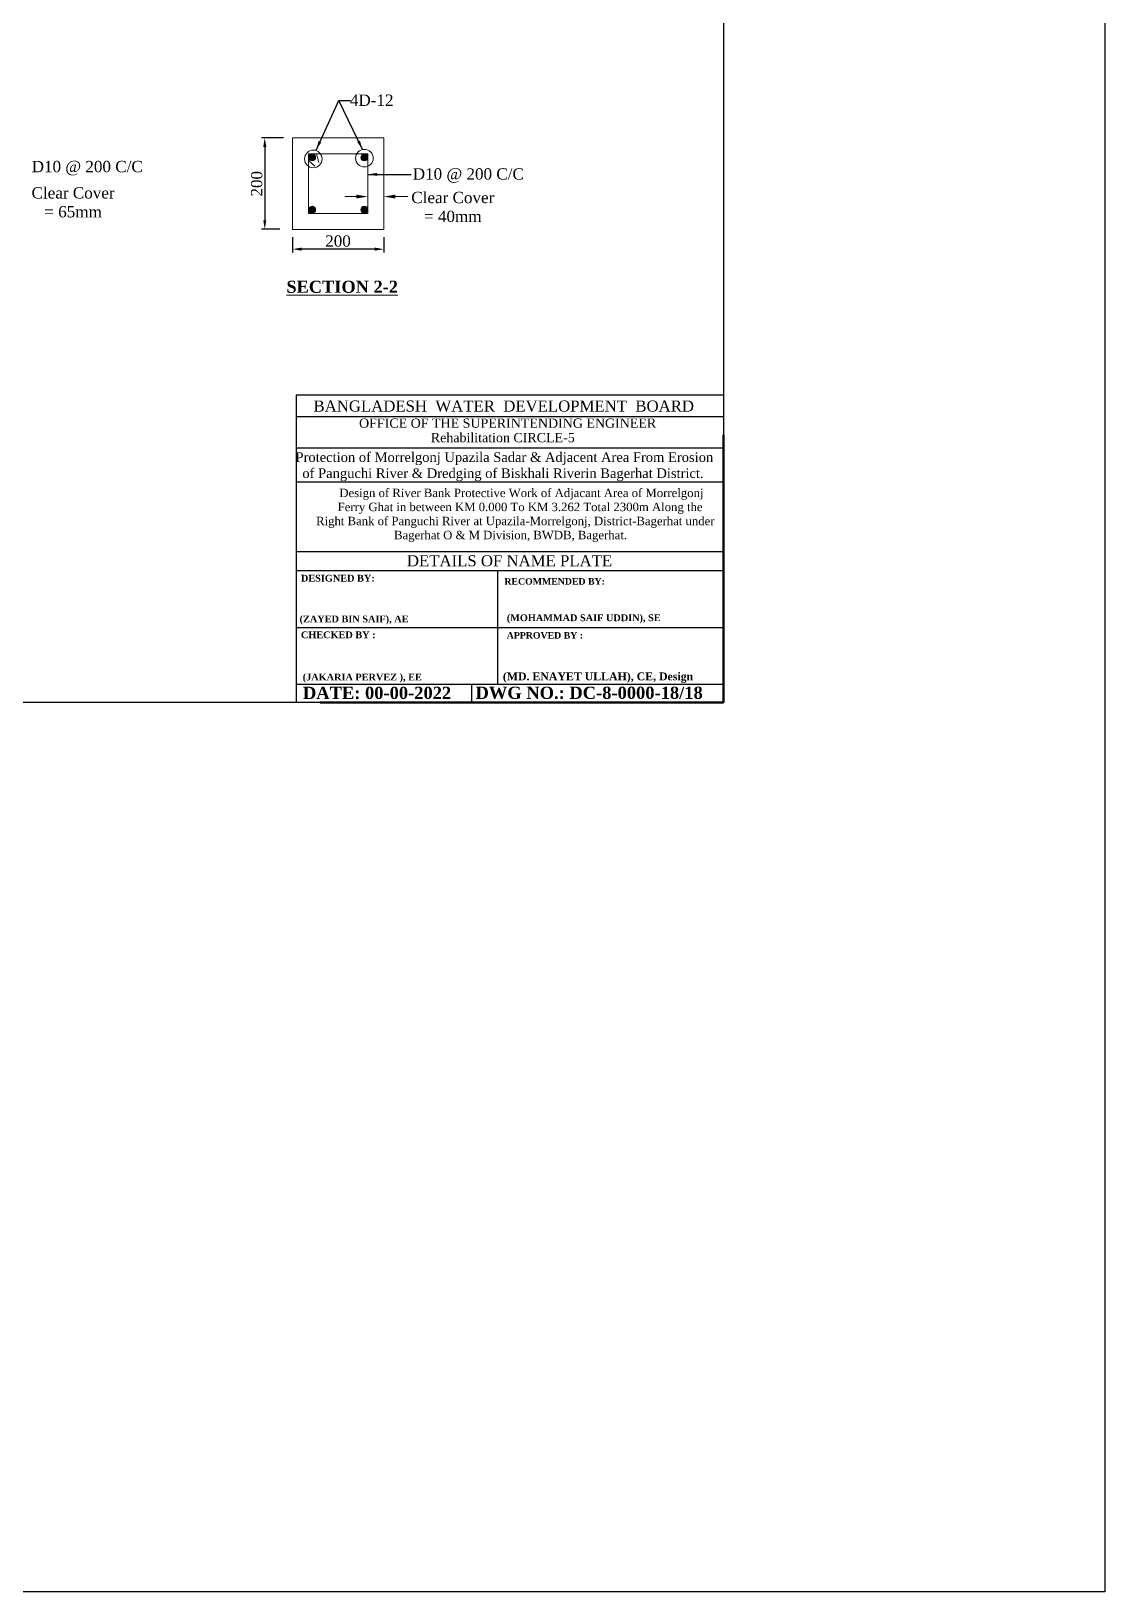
# Model space of a CAD drawing. Header units: metres. Extents: x -2434 to 11656, y -15288 to 8109.
# Drawn here: x 3503.6 to 3621.1, y -14191.8 to -14021.2 of the extents above; entities that cross this region are included whole.
import ezdxf
from ezdxf.enums import TextEntityAlignment as Align

# ---------------------------------------------------------------- set-up
doc = ezdxf.new("R2010")
doc.units = ezdxf.units.M
doc.layers.add('Blocks', color=11, linetype='Continuous', lineweight=9)
doc.layers.add('LINE', color=7, linetype='Continuous')
doc.styles.add('Kazi_T_H', font='timesbd.ttf')
doc.styles.get("Standard").update_dxf_attribs({"font": 'times.ttf'})
doc.dimstyles.get("Standard").update_dxf_attribs({"dimtxt": 0.5, "dimasz": 0.4075, "dimexe": 0.364, "dimexo": 0.219, "dimgap": 0.09, "dimtad": 0, "dimdec": 0, "dimlfac": 1000, "dimzin": 0, "dimdsep": 46, "dimtxsty": 'Standard', "dimcen": 0.09, "dimadec": 0, "dimazin": 0, "dimtfac": 1, "dimtdec": 0, "dimtofl": 0, "dimtmove": 0, "dimatfit": 3, "dimfxl": 1, "dimtolj": 1, "dimtzin": 0, "dimarcsym": 0})

# ---------------------------------------------------------------- blocks, each defined once
blk = doc.blocks.new('*D1470')
at = {"layer": 'Blocks', "color": 0, "linetype": 'ByBlock', "lineweight": -2, "ltscale": 0.5}
for p, q in [((3532.22, -14043.7), (3532.22, -14045.39)), ((3542.22, -14043.7), (3542.22, -14045.39)), ((3541.22, -14045.03), (3533.22, -14045.03))]:
    blk.add_line(p, q, dxfattribs=at)
at = {"layer": 'Blocks', "color": 0, "linetype": 'ByBlock', "lineweight": -3, "ltscale": 0.5}
for points in [[(3533.22, -14044.86), (3533.22, -14045.19), (3532.22, -14045.03)], [(3541.22, -14044.86), (3541.22, -14045.19), (3542.22, -14045.03)]]:
    blk.add_solid(points, dxfattribs=at)
at = {"layer": 'Defpoints', "color": 0, "linetype": 'ByBlock', "lineweight": -3, "ltscale": 0.5}
for p in [(3532.22, -14043.48), (3542.22, -14043.48), (3532.22, -14045.03)]:
    blk.add_point(p, dxfattribs=at)
at = {"layer": 'Blocks', "color": 0, "linetype": 'ByBlock', "lineweight": 13, "ltscale": 0.5, "insert": (3537.2, -14044.15), "char_height": 1.23, "attachment_point": 5}
blk.add_mtext('\\A1;{\\fTimes New Roman|b0|i0|c0|p18;200}', dxfattribs=at)
blk = doc.blocks.new('*D1471')
at = {"layer": 'Blocks', "color": 0, "linetype": 'ByBlock', "lineweight": -2, "ltscale": 0.5}
for p, q in [((3531.23, -14032.86), (3528.82, -14032.86)), ((3529.19, -14033.86), (3529.19, -14041.86)), ((3530.82, -14042.86), (3528.82, -14042.86))]:
    blk.add_line(p, q, dxfattribs=at)
at = {"layer": 'Blocks', "color": 0, "linetype": 'ByBlock', "lineweight": -3, "ltscale": 0.5}
for points in [[(3529.02, -14033.86), (3529.36, -14033.86), (3529.19, -14032.86)], [(3529.02, -14041.86), (3529.36, -14041.86), (3529.19, -14042.86)]]:
    blk.add_solid(points, dxfattribs=at)
at = {"layer": 'Defpoints', "color": 0, "linetype": 'ByBlock', "lineweight": -3, "ltscale": 0.5}
for p in [(3531.45, -14032.86), (3529.19, -14042.86), (3531.04, -14042.86)]:
    blk.add_point(p, dxfattribs=at)
at = {"layer": 'Blocks', "color": 0, "linetype": 'ByBlock', "lineweight": 13, "ltscale": 0.5, "insert": (3528.31, -14037.88), "char_height": 1.23, "attachment_point": 5, "rotation": 90}
blk.add_mtext('\\A1;{\\fTimes New Roman|b0|i0|c0|p18;200}', dxfattribs=at)
blk = doc.blocks.new('*D1508')
at = {"layer": 'Blocks', "color": 0, "linetype": 'ByBlock', "lineweight": -2, "ltscale": 0.5}
for p, q in [((3532.22, -14043.7), (3532.22, -14045.39)), ((3542.22, -14043.7), (3542.22, -14045.39)), ((3541.22, -14045.03), (3533.22, -14045.03))]:
    blk.add_line(p, q, dxfattribs=at)
at = {"layer": 'Blocks', "color": 0, "linetype": 'ByBlock', "lineweight": -3, "ltscale": 0.5}
for points in [[(3533.22, -14044.86), (3533.22, -14045.19), (3532.22, -14045.03)], [(3541.22, -14044.86), (3541.22, -14045.19), (3542.22, -14045.03)]]:
    blk.add_solid(points, dxfattribs=at)
at = {"layer": 'Defpoints', "color": 0, "linetype": 'ByBlock', "lineweight": -3, "ltscale": 0.5}
for p in [(3532.22, -14043.48), (3542.22, -14043.48), (3532.22, -14045.03)]:
    blk.add_point(p, dxfattribs=at)
at = {"layer": 'Blocks', "color": 0, "linetype": 'ByBlock', "lineweight": 13, "ltscale": 0.5, "insert": (3537.2, -14044.15), "char_height": 1.23, "attachment_point": 5}
blk.add_mtext('\\A1;{\\fTimes New Roman|b0|i0|c0|p18;200}', dxfattribs=at)
blk = doc.blocks.new('*D1509')
at = {"layer": 'Blocks', "color": 0, "linetype": 'ByBlock', "lineweight": -2, "ltscale": 0.5}
for p, q in [((3531.23, -14032.86), (3528.82, -14032.86)), ((3529.19, -14033.86), (3529.19, -14041.86)), ((3530.82, -14042.86), (3528.82, -14042.86))]:
    blk.add_line(p, q, dxfattribs=at)
at = {"layer": 'Blocks', "color": 0, "linetype": 'ByBlock', "lineweight": -3, "ltscale": 0.5}
for points in [[(3529.02, -14033.86), (3529.36, -14033.86), (3529.19, -14032.86)], [(3529.02, -14041.86), (3529.36, -14041.86), (3529.19, -14042.86)]]:
    blk.add_solid(points, dxfattribs=at)
at = {"layer": 'Defpoints', "color": 0, "linetype": 'ByBlock', "lineweight": -3, "ltscale": 0.5}
for p in [(3531.45, -14032.86), (3529.19, -14042.86), (3531.04, -14042.86)]:
    blk.add_point(p, dxfattribs=at)
at = {"layer": 'Blocks', "color": 0, "linetype": 'ByBlock', "lineweight": 13, "ltscale": 0.5, "insert": (3528.31, -14037.88), "char_height": 1.23, "attachment_point": 5, "rotation": 90}
blk.add_mtext('\\A1;{\\fTimes New Roman|b0|i0|c0|p18;200}', dxfattribs=at)

msp = doc.modelspace()

# ---------------------------------------------------------------- hatches: boundary and pattern name
at = {"layer": 'Blocks', "linetype": 'ByBlock', "lineweight": 13, "ltscale": 0.5}
for points in [[(3533.985386, -14034.996814, 1), (3534.75074, -14034.996814, 1)], [(3533.985386, -14034.996814, 1), (3534.75074, -14034.996814, 1)], [(3539.693399, -14034.996814, 1), (3540.458753, -14034.996814, 1)], [(3539.693399, -14034.996814, 1), (3540.458753, -14034.996814, 1)], [(3533.985386, -14040.714628, 1), (3534.75074, -14040.714628, 1)], [(3533.985386, -14040.714628, 1), (3534.75074, -14040.714628, 1)], [(3539.693399, -14040.714628, 1), (3540.458753, -14040.714628, 1)], [(3539.693399, -14040.714628, 1), (3540.458753, -14040.714628, 1)]]:
    msp.add_hatch(color=0, dxfattribs=at).paths.add_polyline_path(points)

# ---------------------------------------------------------------- linework, layer by layer
at = {"lineweight": 50, "ltscale": 0.5}
for p in [(3579.342808, -14065.315491), (3535.245633, -14094.601588)]:
    msp.add_line(p, (3579.342808, -14094.601588), dxfattribs=at)
at = {"color": 0, "linetype": 'Continuous', "lineweight": -3, "ltscale": 0.5}
for p, q in [((3532.630116, -14066.749804), (3579.342808, -14066.749804)), ((3554.685691, -14086.393747), (3579.342808, -14086.393747))]:
    msp.add_line(p, q, dxfattribs=at)
at = {"color": 0, "lineweight": -3, "ltscale": 0.5}
msp.add_lwpolyline([(-254.448511, -13898.58967), (3621.057254, -13898.58967), (3621.057254, -14191.821671), (-254.448511, -14191.821671)], close=True, dxfattribs=at)
at = {"layer": 'Blocks', "color": 0, "linetype": 'ByBlock', "lineweight": 13, "ltscale": 0.5}
for p, q in [((3534.856738, -14034.614137), (3535.119352, -14035.550197)), ((3534.856738, -14034.614137), (3535.119352, -14035.550197)), ((3533.969351, -14035.331677), (3534.681689, -14035.958121)), ((3533.969351, -14035.331677), (3534.681689, -14035.958121)), ((3539.209728, -14039.280625), (3537.959728, -14039.280625)), ((3539.209728, -14039.280625), (3537.959728, -14039.280625)), ((3543.469351, -14039.280625), (3544.830812, -14039.280625)), ((3543.469351, -14039.280625), (3544.830812, -14039.280625))]:
    msp.add_line(p, q, dxfattribs=at)
for points in [[(3532.219351, -14042.864137), (3542.219351, -14042.864137), (3542.219351, -14032.864137), (3532.219351, -14032.864137)], [(3532.219351, -14042.864137), (3542.219351, -14042.864137), (3542.219351, -14032.864137), (3532.219351, -14032.864137)], [(3533.969351, -14041.114137), (3540.469351, -14041.114137), (3540.469351, -14034.614137), (3533.969351, -14034.614137)], [(3533.969351, -14041.114137), (3540.469351, -14041.114137), (3540.469351, -14034.614137), (3533.969351, -14034.614137)]]:
    msp.add_lwpolyline(points, close=True, dxfattribs=at)
for centre, radius in [((3534.499901, -14035.167328), 0.963752), ((3534.499901, -14035.167328), 0.963752), ((3534.368063, -14034.996814), 0.382677), ((3534.368063, -14034.996814), 0.382677), ((3540.08286, -14035.079293), 0.963752), ((3540.08286, -14035.079293), 0.963752), ((3540.076076, -14034.996814), 0.382677), ((3540.076076, -14034.996814), 0.382677), ((3534.368063, -14040.714628), 0.382677), ((3534.368063, -14040.714628), 0.382677), ((3540.076076, -14040.714628), 0.382677), ((3540.076076, -14040.714628), 0.382677)]:
    msp.add_circle(centre, radius, dxfattribs=at)
for points in [[(3539.209728, -14039.072292), (3539.209728, -14039.488959), (3540.459728, -14039.280625)], [(3539.209728, -14039.072292), (3539.209728, -14039.488959), (3540.459728, -14039.280625)], [(3543.469351, -14039.072292), (3543.469351, -14039.488959), (3542.219351, -14039.280625)], [(3543.469351, -14039.072292), (3543.469351, -14039.488959), (3542.219351, -14039.280625)]]:
    msp.add_solid(points, dxfattribs=at)
at = {"layer": 'LINE', "color": 0, "linetype": 'ByBlock', "lineweight": -3, "ltscale": 0.5}
for p, q in [((3532.630116, -14060.98828), (3532.630116, -14094.601588)), ((3579.342808, -14060.98828), (3532.630116, -14060.98828)), ((3579.342808, -14063.347604), (3532.630116, -14063.347604)), ((3579.342808, -14070.490874), (3532.630116, -14070.490874)), ((3579.342808, -14078.114967), (3532.630116, -14078.114967)), ((3579.342808, -14080.203143), (3532.630116, -14080.203143)), ((3554.685691, -14092.584351), (3554.685691, -14080.203143)), ((3532.630116, -14086.393747), (3554.685691, -14086.393747)), ((3532.630116, -14092.584351), (3579.342808, -14092.584351)), ((3551.823463, -14094.601588), (3551.823463, -14092.584351))]:
    msp.add_line(p, q, dxfattribs=at)
at = {"layer": 'LINE', "color": 1, "linetype": 'ByBlock', "lineweight": 30, "ltscale": 0.5}
msp.add_lwpolyline([(3412.596455, -14094.601588), (3412.596455, -13976.688096), (3579.342808, -13976.688096), (3579.342808, -14094.601588), (3412.596455, -14094.601588)], close=True, dxfattribs=at)
msp.add_lwpolyline([(3412.596455, -14094.601588), (3412.596455, -13976.688096), (3579.342808, -13976.688096), (3579.342808, -14094.601588), (3412.596455, -14094.601588)], close=True, dxfattribs=at)

# ---------------------------------------------------------------- texts
at = {"layer": 'Blocks', "color": 0, "linetype": 'ByBlock', "lineweight": 13, "ltscale": 0.5}
for s, insert, char_height, width, attachment_point in [('{\\fTimes New Roman|b0|i0|c0|p18;4D-12}', (3540.881245, -14029.366993), 1.23705055, 51.40917127, 8), ('{\\fTimes New Roman|b0|i0|c0|p18;4D-12}', (3540.881245, -14029.366993), 1.23705055, 51.40917127, 8), ('D10 @ 200 C/C', (3509.773723, -14036.974479), 1.23705055, 51.40917127, 8), ('D10 @ 200 C/C', (3509.773723, -14036.974479), 1.23705055, 51.40917127, 8), ('D10 @ 200 C/C', (3551.449618, -14037.781056), 1.23705055, 51.40917127, 8), ('D10 @ 200 C/C', (3551.449618, -14037.781056), 1.23705055, 51.40917127, 8), ('Clear Cover\\P= 65mm', (3508.2235, -14041.57155), 1.23705055, 51.40917127, 8), ('Clear Cover\\P= 65mm', (3508.2235, -14041.57155), 1.23705055, 51.40917127, 8), ('Clear Cover\\P= 40mm', (3549.753438, -14042.08076), 1.23705055, 51.40917127, 8), ('Clear Cover\\P= 40mm', (3549.753438, -14042.08076), 1.23705055, 51.40917127, 8), ('{\\fTimes New Roman|b1|i0|c0|p18;\\L\\C7;SECTION 2-2}', (3531.558494, -14048.476946), 1.32685953, 55.69635843, 1), ('{\\fTimes New Roman|b1|i0|c0|p18;\\L\\C7;SECTION 2-2}', (3531.558494, -14048.476946), 1.32685953, 55.69635843, 1)]:
    msp.add_mtext(s, dxfattribs=dict(at, insert=insert, char_height=char_height, width=width, attachment_point=attachment_point))
at = {"layer": 'LINE', "color": 0, "linetype": 'ByBlock', "lineweight": -3, "ltscale": 0.5}
for s, height, p in [('BANGLADESH  WATER  DEVELOPMENT  BOARD', 1.21237071, (3555.324481, -14062.788823)), ('OFFICE OF THE SUPERINTENDING ENGINEER', 1.01119536, (3555.750705, -14064.557119)), ('Rehabilitation CIRCLE-5', 1.01119536, (3555.218376, -14066.138673)), ('DETAILS OF NAME PLATE ', 1.21343443, (3556.184839, -14079.706127))]:
    msp.add_text(s, height=height, dxfattribs=at).set_placement(p, align=Align.CENTER)
at = {"layer": 'LINE', "color": 0, "linetype": 'ByBlock', "lineweight": -3, "ltscale": 0.5, "style": 'Kazi_T_H'}
for s, height, p in [('DESIGNED BY:', 0.74287248, (3533.141511, -14081.37589)), ('(ZAYED BIN SAIF), AE', 0.74287248, (3532.999543, -14085.833694)), ('(MOHAMMAD SAIF UDDIN), SE ', 0.74287248, (3555.654853, -14085.701418)), ('CHECKED BY :', 0.74287248, (3533.141511, -14087.566494)), ('(JAKARIA PERVEZ ), EE', 0.74287248, (3533.337641, -14092.179346)), ('(MD. ENAYET ULLAH), CE, Design ', 0.8567796, (3555.227785, -14092.166489)), ('DATE: 00-00-2022', 1.33717047, (3533.363833, -14094.211967)), ('DWG NO.: DC-8-0000-18/18', 1.33717047, (3552.237139, -14094.198471))]:
    msp.add_text(s, height=height, dxfattribs=at).set_placement(p)
at = {"layer": 'LINE', "lineweight": 50, "ltscale": 0.5, "style": 'Kazi_T_H'}
for s, p in [('RECOMMENDED BY:', (3555.393008, -14081.708177)), ('APPROVED BY :', (3555.653534, -14087.606659))]:
    msp.add_text(s, height=0.71009883, dxfattribs=at).set_placement(p)
at = {"layer": 'LINE', "color": 0, "linetype": 'ByBlock', "lineweight": 40, "ltscale": 0.5, "insert": (3555.240931, -14067.242452), "char_height": 0.78947585, "width": 46.44407862, "attachment_point": 2}
msp.add_mtext('{\\fTimes New Roman|b1|i0|c0|p18; \\fTimes New Roman|b0|i0|c0|p18;\\H1.333X;Protection of Morrelgonj Upazila Sadar & Adjacent Area From Erosion of Panguchi River & Dredging of Biskhali Riverin Bagerhat District.}', dxfattribs=at)
at = {"layer": 'LINE', "color": 0, "linetype": 'ByBlock', "lineweight": -3, "ltscale": 0.5, "insert": (3553.979158, -14071.213763), "char_height": 1.08438143, "width": 53.15111483, "attachment_point": 2}
msp.add_mtext('                {\\H0.85x;Design of River Bank Protective Work of Adjacant Area of Morrelgonj \\P                  Ferry Ghat in between KM 0.000 To KM 3.262 Total 2300m Along the\\P               Right Bank of Panguchi River at Upazila-Morrelgonj, District-Bagerhat under \\P            Bagerhat O & M Division, BWDB, Bagerhat.}', dxfattribs=at)

# ---------------------------------------------------------------- dimensions: what is measured, and where the dimension line sits
at = {"layer": 'Blocks', "color": 0, "linetype": 'ByBlock', "lineweight": 13, "ltscale": 0.5}
for picture in ['*D1471', '*D1509']:
    dim = msp.add_linear_dim(base=(3529.188789, -14042.864137), p1=(3531.446699, -14032.864137), p2=(3531.040529, -14042.864137), angle=90, text='{\\fTimes New Roman|b0|i0|c0|p18;200}', dimstyle='Standard', override={"dimtxt": 1.23, "dimasz": 1, "dimgap": 0.25, "dimtad": 1, "dimazin": 1, "dimfxl": 700, "dimfxlon": 1}, dxfattribs=at)
    dim.commit()
    dim.dimension.update_dxf_attribs({"geometry": picture, "text_midpoint": (3529.188789, -14037.877229), "dimtype": 160})
for picture in ['*D1470', '*D1508']:
    dim = msp.add_linear_dim(base=(3532.219351, -14045.027003), p1=(3542.219351, -14043.476432), p2=(3532.219351, -14043.476432), text='{\\fTimes New Roman|b0|i0|c0|p18;200}', dimstyle='Standard', override={"dimtxt": 1.23, "dimasz": 1, "dimgap": 0.25, "dimtad": 1, "dimazin": 1, "dimfxl": 700, "dimfxlon": 1}, dxfattribs=at)
    dim.commit()
    dim.dimension.update_dxf_attribs({"geometry": picture, "text_midpoint": (3537.19848, -14045.027003), "dimtype": 160})

# ---------------------------------------------------------------- leaders
for points in [[(3534.800719, -14034.198715), (3537.270932, -14028.777773), (3538.566742, -14028.777773)], [(3534.800719, -14034.198715), (3537.270932, -14028.777773), (3538.566742, -14028.777773)], [(3539.884733, -14034.146908), (3537.270932, -14028.777773), (3538.566742, -14028.777773)], [(3539.884733, -14034.146908), (3537.270932, -14028.777773), (3538.566742, -14028.777773)], [(3540.460282, -14036.85629), (3545.212658, -14036.85629)], [(3540.460282, -14036.85629), (3545.212658, -14036.85629)]]:
    msp.add_leader(points, dimstyle='Standard', override={"dimtxt": 1.23, "dimasz": 1, "dimgap": 0.25, "dimtad": 1, "dimazin": 1, "dimfxl": 700, "dimfxlon": 1}, dxfattribs=at)

doc.saveas('drawing.dxf')
